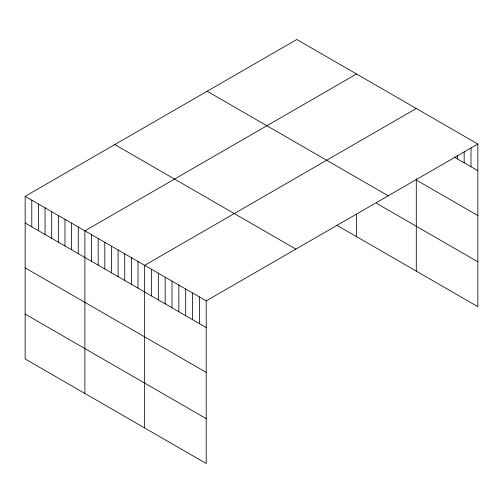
<?xml version="1.0" encoding="UTF-8"?>
<svg xmlns="http://www.w3.org/2000/svg" width="503" height="503" viewBox="0 0 503 503"><rect width="100%" height="100%" fill="white"/><g stroke="black" fill="none" stroke-linecap="round" stroke-linejoin="round"><path stroke-width="0.75" d="M477.85 144.034L206.211 300.863L206.211 463.502L25.15 358.966L25.15 196.327L296.789 39.498L477.85 144.034L477.85 306.673L336.62 225.137M356.539 73.998L84.9 230.827L84.9 393.459M416.289 108.491L144.65 265.32L144.65 427.959M454.222 157.055L477.85 170.699M416.289 180.03L477.85 215.573M207.148 91.25L388.209 195.786M376.458 203.262L477.85 261.799M114.791 144.575L295.852 249.111M25.15 196.327L206.211 300.863M25.15 222.992L206.211 327.528M25.15 267.866L206.211 372.396M25.15 314.092L206.211 418.628M471.009 147.926L471.009 166.751M464.168 151.824L464.168 162.802M457.328 155.716L457.328 158.854M416.289 178.534L416.289 271.13M356.539 214.196L356.539 236.63M199.37 296.915L199.37 323.58M192.53 292.966L192.53 319.631M185.695 289.018L185.695 315.683M178.854 285.069L178.854 311.734M172.013 281.12L172.013 307.786M165.173 277.172L165.173 303.831M158.332 273.217L158.332 299.882M151.491 269.268L151.491 295.934M138.011 261.491L138.011 288.156M131.371 257.655L131.371 284.321M124.731 253.82L124.731 280.485M118.098 249.991L118.098 276.656M111.459 246.156L111.459 272.821M104.819 242.327L104.819 268.986M98.179 238.491L98.179 265.156M91.54 234.656L91.54 261.321M78.261 226.991L78.261 253.657M71.621 223.156L71.621 249.821M64.981 219.327L64.981 245.992M58.342 215.491L58.342 242.157M51.708 211.662L51.708 238.321M45.069 207.827L45.069 234.492M38.429 203.992L38.429 230.657M31.79 200.163L31.79 226.828"/></g></svg>
